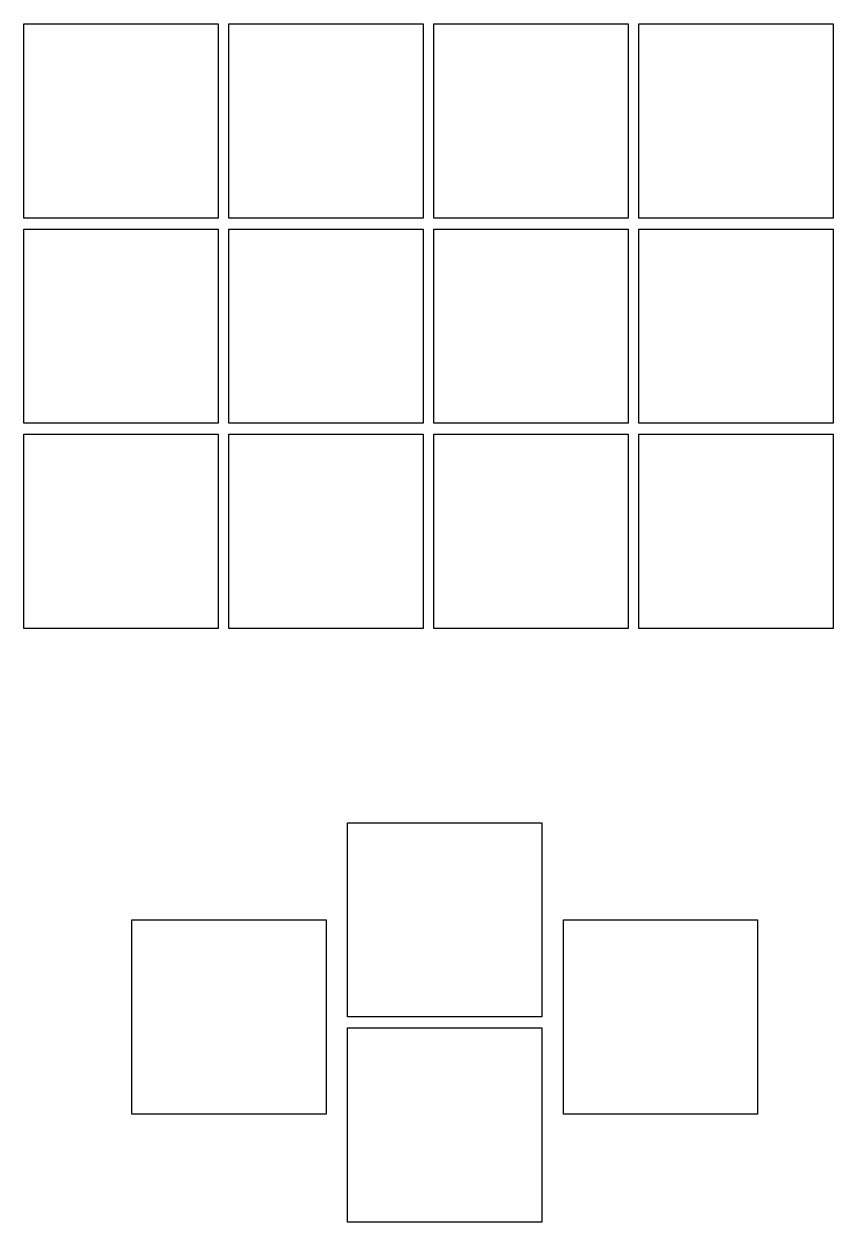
# Model space of a CAD drawing. Header units: millimetres. Extents: x -4 to 71, y -59 to 52.
import ezdxf

# ---------------------------------------------------------------- set-up
doc = ezdxf.new("R2010")
doc.units = ezdxf.units.MM

msp = doc.modelspace()

# ---------------------------------------------------------------- linework, layer by layer
for p, q in [((-4, 52), (14, 52)), ((-4, 34), (-4, 52)), ((14, 52), (14, 34)), ((15, 52), (33, 52)), ((15, 34), (15, 52)), ((33, 52), (33, 34)), ((34, 52), (52, 52)), ((34, 34), (34, 52)), ((52, 52), (52, 34)), ((53, 52), (71, 52)), ((53, 34), (53, 52)), ((71, 52), (71, 34)), ((14, 34), (-4, 34)), ((33, 34), (15, 34)), ((52, 34), (34, 34)), ((71, 34), (53, 34)), ((-4, 33), (14, 33)), ((-4, 15), (-4, 33)), ((14, 33), (14, 15)), ((15, 33), (33, 33)), ((15, 15), (15, 33)), ((33, 33), (33, 15)), ((34, 33), (52, 33)), ((34, 15), (34, 33)), ((52, 33), (52, 15)), ((53, 33), (71, 33)), ((53, 15), (53, 33)), ((71, 33), (71, 15)), ((14, 15), (-4, 15)), ((33, 15), (15, 15)), ((52, 15), (34, 15)), ((71, 15), (53, 15)), ((-4, 14), (14, 14)), ((-4, -4), (-4, 14)), ((14, 14), (14, -4)), ((15, 14), (33, 14)), ((15, -4), (15, 14)), ((33, 14), (33, -4)), ((34, 14), (52, 14)), ((34, -4), (34, 14)), ((52, 14), (52, -4)), ((53, 14), (71, 14)), ((53, -4), (53, 14)), ((71, 14), (71, -4)), ((14, -4), (-4, -4)), ((33, -4), (15, -4)), ((52, -4), (34, -4)), ((71, -4), (53, -4)), ((26, -22), (44, -22)), ((26, -40), (26, -22)), ((44, -22), (44, -40)), ((6, -31), (24, -31)), ((6, -49), (6, -31)), ((24, -31), (24, -49)), ((46, -31), (64, -31)), ((46, -49), (46, -31)), ((64, -31), (64, -49)), ((44, -40), (26, -40)), ((26, -41), (44, -41)), ((26, -59), (26, -41)), ((44, -41), (44, -59)), ((24, -49), (6, -49)), ((64, -49), (46, -49)), ((44, -59), (26, -59))]:
    msp.add_line(p, q)

doc.saveas('drawing.dxf')
